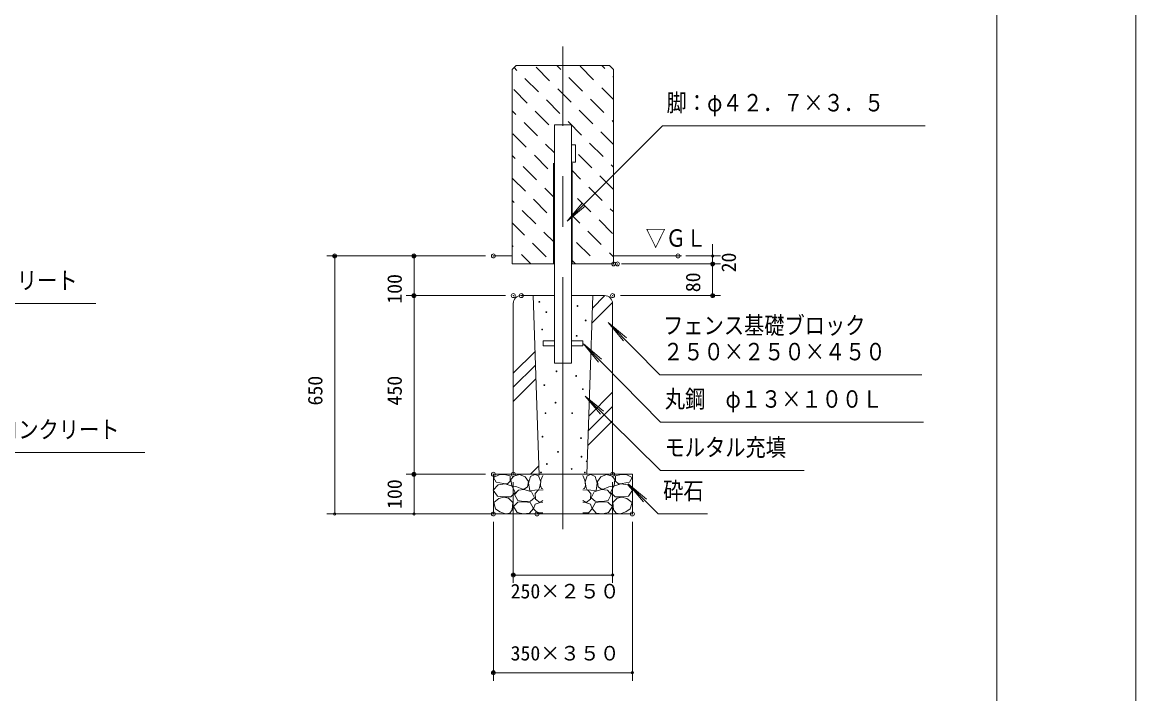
# Model space of a CAD drawing. Units: millimetres on the paper, scale 1:50, with parts at other scales. Extents: x 0 to 420, y -297 to 594.
# Drawn here: x 279.7 to 420, y -218 to -133.4 of the extents above; entities that cross this region are included whole.
import ezdxf
from ezdxf.enums import TextEntityAlignment as Align

# ---------------------------------------------------------------- set-up
doc = ezdxf.new("R2010")
doc.units = ezdxf.units.MM
doc.header["$PDMODE"] = 32
doc.header["$PDSIZE"] = 0.5
doc.linetypes.add('USER1', pattern=[50.8, 31.75, -6.35, 6.35, -6.35])
doc.linetypes.add('USER3', pattern=[19.05, 12.7, -6.35])
for name, color, linetype, lineweight in [('DEFPOINTS_4', 7, 'Continuous', 9), ('LY_1', 7, 'Continuous', 9), ('LY_2', 7, 'Continuous', 9)]:
    doc.layers.add(name, color=color, linetype=linetype, lineweight=lineweight)
doc.styles.add('ＭＳ ゴシック', font='')
doc.styles.get('ＭＳ ゴシック').set_extended_font_data('MS Gothic')

# ---------------------------------------------------------------- blocks, each defined once
blk = doc.blocks.new('-000-_DOTSMALL')
at = {"color": 7, "linetype": 'Continuous', "lineweight": 9}
blk.add_circle((0, 0), 0.0625, dxfattribs=at)
blk.add_circle((0, 0), 0.0625, dxfattribs=at)

msp = doc.modelspace()

# ---------------------------------------------------------------- linework, layer by layer
at = {"layer": 'DEFPOINTS_4'}
for p, q in [((420, -297), (420, 0)), ((339.078, -190.347), (345.328, -190.347)), ((339.078, -190.347), (339.078, -195.347)), ((356.578, -190.347), (350.328, -190.347)), ((356.578, -190.347), (356.578, -195.347)), ((339.078, -195.347), (345.328, -195.347)), ((356.578, -195.347), (350.328, -195.347))]:
    msp.add_line(p, q, dxfattribs=at)
at = {"layer": 'LY_1'}
msp.add_line((402.5, -282), (402.5, -15), dxfattribs=at)
at = {"layer": 'LY_2', "linetype": 'USER1', "lineweight": 18}
msp.add_line((347.828, -197.266), (347.828, -136.465), dxfattribs=at)
at = {"layer": 'LY_2'}
for p, q in [((341.953, -138.847), (341.453, -139.347)), ((341.953, -138.847), (353.703, -138.847)), ((353.703, -138.847), (354.203, -139.347)), ((341.453, -163.847), (341.453, -139.347)), ((354.203, -163.847), (354.203, -139.347)), ((346.758, -146.347), (348.898, -146.347)), ((346.758, -176.347), (346.758, -146.347)), ((348.898, -176.347), (348.898, -146.347)), ((348.898, -148.847), (349.398, -148.847)), ((349.398, -151.047), (349.398, -148.847)), ((348.898, -151.047), (349.398, -151.047)), ((339.078, -162.847), (341.453, -162.847)), ((341.453, -163.847), (346.758, -163.847)), ((348.898, -163.847), (354.203, -163.847)), ((354.203, -162.847), (362.755, -162.847)), ((342.578, -167.847), (344.078, -167.847)), ((344.078, -167.847), (344.83, -190.447)), ((344.078, -167.847), (346.758, -167.847)), ((351.578, -167.847), (348.898, -167.847)), ((350.828, -190.347), (351.578, -167.847)), ((351.578, -167.847), (353.078, -167.847)), ((341.578, -190.347), (341.578, -168.847)), ((354.078, -190.347), (354.078, -168.847)), ((346.758, -173.522), (345.328, -173.522)), ((345.328, -173.522), (345.328, -174.172)), ((350.328, -173.522), (348.898, -173.522)), ((350.328, -173.522), (350.328, -174.172)), ((346.758, -174.172), (345.328, -174.172)), ((350.328, -174.172), (348.898, -174.172)), ((346.758, -176.347), (348.898, -176.347)), ((339.078, -190.347), (356.578, -190.347)), ((339.078, -195.347), (339.078, -190.347)), ((339.094, -190.754), (339.874, -190.394)), ((339.428, -191.348), (339.094, -190.754)), ((339.874, -190.394), (340.481, -190.357)), ((340.481, -190.357), (341.188, -190.555)), ((341.188, -190.555), (341.2, -191.212)), ((341.287, -191.001), (341.634, -190.58)), ((341.634, -190.58), (342.352, -190.382)), ((342.352, -190.382), (343.058, -190.679)), ((343.058, -190.679), (343.48, -191.274)), ((343.504, -191.46), (343.752, -190.63)), ((343.752, -190.63), (344.31, -190.357)), ((344.31, -190.357), (344.756, -190.543)), ((344.756, -190.543), (345.041, -191.299)), ((345.313, -190.518), (345.053, -191.088)), ((350.343, -190.518), (350.604, -191.088)), ((350.901, -190.543), (350.616, -191.299)), ((351.347, -190.357), (350.901, -190.543)), ((351.904, -190.63), (351.347, -190.357)), ((352.152, -191.46), (351.904, -190.63)), ((352.598, -190.679), (352.177, -191.274)), ((353.304, -190.382), (352.598, -190.679)), ((354.023, -190.58), (353.304, -190.382)), ((354.37, -191.001), (354.023, -190.58)), ((354.469, -190.555), (354.457, -191.212)), ((355.175, -190.357), (354.469, -190.555)), ((355.782, -190.394), (355.175, -190.357)), ((356.563, -190.754), (355.782, -190.394)), ((356.228, -191.348), (356.563, -190.754)), ((356.578, -195.347), (356.578, -190.347)), ((339.057, -192.364), (339.651, -191.683)), ((340.345, -191.522), (339.428, -191.348)), ((339.651, -191.683), (340.543, -191.559)), ((340.828, -191.534), (340.345, -191.522)), ((340.543, -191.559), (341.423, -191.844)), ((341.2, -191.212), (340.828, -191.534)), ((341.386, -191.794), (341.287, -191.001)), ((342.042, -191.943), (341.386, -191.794)), ((341.423, -191.844), (341.832, -192.649)), ((342.637, -192.178), (342.042, -191.943)), ((342.959, -192.215), (342.637, -192.178)), ((343.381, -191.918), (342.959, -192.215)), ((343.48, -191.274), (343.381, -191.918)), ((343.653, -192.377), (343.504, -191.46)), ((344.88, -192.054), (344.768, -192.302)), ((345.041, -191.299), (344.88, -192.054)), ((345.053, -191.088), (345.004, -191.745)), ((345.004, -191.745), (345.127, -192.129)), ((345.127, -192.129), (345.289, -192.191)), ((350.529, -192.129), (350.368, -192.191)), ((350.653, -191.745), (350.529, -192.129)), ((350.604, -191.088), (350.653, -191.745)), ((350.616, -191.299), (350.777, -192.054)), ((350.777, -192.054), (350.889, -192.302)), ((352.004, -192.377), (352.152, -191.46)), ((352.177, -191.274), (352.276, -191.918)), ((352.276, -191.918), (352.697, -192.215)), ((352.697, -192.215), (353.019, -192.178)), ((353.019, -192.178), (353.614, -191.943)), ((353.614, -191.943), (354.271, -191.794)), ((354.234, -191.844), (353.825, -192.649)), ((355.113, -191.559), (354.234, -191.844)), ((354.271, -191.794), (354.37, -191.001)), ((354.457, -191.212), (354.828, -191.534)), ((354.828, -191.534), (355.312, -191.522)), ((356.005, -191.683), (355.113, -191.559)), ((355.312, -191.522), (356.228, -191.348)), ((356.6, -192.364), (356.005, -191.683)), ((339.577, -193.083), (339.057, -192.364)), ((339.119, -193.913), (339.775, -193.38)), ((340.345, -193.194), (339.577, -193.083)), ((339.775, -193.38), (340.4, -193.235)), ((341.25, -193.169), (340.345, -193.194)), ((340.4, -193.235), (340.989, -193.343)), ((340.989, -193.343), (341.535, -193.9)), ((341.832, -192.649), (341.25, -193.169)), ((341.733, -192.885), (342.216, -192.339)), ((342.129, -193.665), (341.733, -192.885)), ((342.216, -192.339), (342.959, -192.265)), ((342.959, -192.265), (343.889, -192.55)), ((344.31, -192.352), (343.653, -192.377)), ((344.26, -193.318), (343.752, -193.727)), ((343.889, -192.55), (344.26, -193.318)), ((344.768, -192.302), (344.31, -192.352)), ((344.322, -192.785), (344.706, -192.352)), ((344.359, -193.492), (344.322, -192.785)), ((344.917, -193.888), (344.359, -193.492)), ((344.706, -192.352), (345.326, -192.315)), ((350.95, -192.352), (350.331, -192.315)), ((350.74, -193.888), (351.297, -193.492)), ((350.889, -192.302), (351.347, -192.352)), ((351.335, -192.785), (350.95, -192.352)), ((351.297, -193.492), (351.335, -192.785)), ((351.347, -192.352), (352.004, -192.377)), ((351.768, -192.55), (351.396, -193.318)), ((351.396, -193.318), (351.904, -193.727)), ((352.697, -192.265), (351.768, -192.55)), ((353.441, -192.339), (352.697, -192.265)), ((353.924, -192.885), (353.441, -192.339)), ((353.527, -193.665), (353.924, -192.885)), ((353.825, -192.649), (354.407, -193.169)), ((354.667, -193.343), (354.122, -193.9)), ((354.407, -193.169), (355.312, -193.194)), ((355.257, -193.235), (354.667, -193.343)), ((355.881, -193.38), (355.257, -193.235)), ((355.312, -193.194), (356.08, -193.083)), ((356.538, -193.913), (355.881, -193.38)), ((356.08, -193.083), (356.6, -192.364)), ((339.342, -194.693), (339.119, -193.913)), ((339.899, -195.09), (339.342, -194.693)), ((341.448, -194.817), (341.126, -195.263)), ((341.535, -193.9), (341.448, -194.817)), ((341.596, -194.409), (342.154, -193.876)), ((342.067, -195.165), (341.596, -194.409)), ((342.811, -193.789), (342.129, -193.665)), ((342.154, -193.876), (343.021, -193.827)), ((343.752, -193.727), (342.811, -193.789)), ((343.021, -193.827), (343.703, -193.913)), ((344.124, -194.644), (343.628, -195.264)), ((343.703, -193.913), (344.124, -194.644)), ((344.124, -194.718), (344.347, -194.099)), ((344.619, -195.189), (344.124, -194.718)), ((344.347, -194.099), (344.966, -193.888)), ((345.301, -193.653), (344.917, -193.888)), ((344.966, -193.888), (345.301, -193.851)), ((350.356, -193.653), (350.74, -193.888)), ((350.69, -193.888), (350.356, -193.851)), ((351.31, -194.099), (350.69, -193.888)), ((351.037, -195.189), (351.533, -194.718)), ((351.533, -194.718), (351.31, -194.099)), ((351.954, -193.913), (351.533, -194.644)), ((351.533, -194.644), (352.028, -195.264)), ((351.904, -193.727), (352.846, -193.789)), ((352.635, -193.827), (351.954, -193.913)), ((353.503, -193.876), (352.635, -193.827)), ((352.846, -193.789), (353.527, -193.665)), ((354.06, -194.409), (353.503, -193.876)), ((353.589, -195.165), (354.06, -194.409)), ((354.122, -193.9), (354.209, -194.817)), ((354.209, -194.817), (354.531, -195.263)), ((355.758, -195.09), (356.315, -194.693)), ((356.315, -194.693), (356.538, -193.913)), ((356.578, -195.347), (339.078, -195.347)), ((340.605, -195.313), (339.899, -195.09)), ((341.126, -195.263), (340.605, -195.313)), ((342.848, -195.326), (342.067, -195.165)), ((343.628, -195.264), (342.848, -195.326)), ((345.301, -195.214), (344.619, -195.189)), ((350.356, -195.214), (351.037, -195.189)), ((352.028, -195.264), (352.809, -195.326)), ((352.809, -195.326), (353.589, -195.165)), ((354.531, -195.263), (355.051, -195.313)), ((355.051, -195.313), (355.758, -195.09))]:
    msp.add_line(p, q, dxfattribs=at)
at = {"layer": 'LY_2', "lineweight": 18}
for p, q in [((347.572, -139.36), (347.058, -138.847)), ((353.116, -139.247), (352.715, -138.847)), ((342.028, -139.474), (341.677, -139.123)), ((346.158, -140.775), (344.461, -139.078)), ((351.701, -140.661), (350.004, -138.964)), ((354.203, -140.335), (354.134, -140.265)), ((344.744, -142.189), (343.046, -140.492)), ((350.287, -142.076), (348.59, -140.379)), ((354.203, -143.163), (352.72, -141.68)), ((343.329, -143.603), (341.632, -141.906)), ((348.873, -143.49), (347.176, -141.793)), ((353.003, -144.791), (351.305, -143.094)), ((347.459, -144.904), (345.762, -143.207)), ((341.915, -145.017), (341.453, -144.555)), ((346.045, -146.318), (344.348, -144.621)), ((351.588, -146.205), (349.891, -144.508)), ((354.203, -145.992), (354.021, -145.809)), ((344.63, -147.733), (342.933, -146.035)), ((360.382, -146.458), (348.385, -158.454)), ((350.174, -147.619), (348.477, -145.922)), ((354.203, -148.82), (352.607, -147.223)), ((360.382, -146.458), (393.475, -146.458)), ((343.216, -149.147), (341.519, -147.45)), ((352.889, -150.335), (351.192, -148.638)), ((346.758, -149.86), (345.649, -148.751)), ((351.475, -151.749), (349.778, -150.052)), ((341.802, -150.561), (341.453, -150.212)), ((345.931, -151.862), (344.234, -150.165)), ((354.203, -151.649), (353.908, -151.353)), ((344.517, -153.276), (342.82, -151.579)), ((350.061, -153.163), (348.998, -152.1)), ((354.19, -154.464), (352.493, -152.767)), ((343.103, -154.69), (341.453, -153.041)), ((346.758, -155.517), (345.535, -154.294)), ((352.776, -155.878), (351.079, -154.181)), ((345.818, -157.406), (344.121, -155.709)), ((351.362, -157.293), (349.665, -155.596)), ((341.689, -156.105), (341.453, -155.869)), ((344.404, -158.82), (342.707, -157.123)), ((348.385, -158.454), (350.313, -156.156)), ((348.385, -158.454), (350.683, -156.526)), ((354.203, -157.305), (353.794, -156.897)), ((349.948, -158.707), (348.998, -157.757)), ((354.077, -160.008), (352.38, -158.311)), ((342.99, -160.234), (341.453, -158.698)), ((346.758, -161.174), (345.422, -159.838)), ((352.663, -161.422), (350.966, -159.725)), ((345.705, -162.949), (344.008, -161.252)), ((351.249, -162.836), (349.552, -161.139)), ((341.576, -161.648), (341.453, -161.526)), ((343.774, -163.847), (342.594, -162.667)), ((354.203, -162.962), (353.681, -162.44)), ((366.682, -161.347), (366.682, -162.847)), ((338.078, -162.847), (318.078, -162.847)), ((319.078, -195.347), (319.078, -162.847)), ((329.078, -167.847), (329.078, -162.847)), ((349.431, -163.847), (348.998, -163.414)), ((355.203, -163.847), (367.682, -163.847)), ((363.328, -162.847), (367.682, -162.847)), ((366.682, -162.847), (366.682, -163.847)), ((366.682, -163.847), (366.682, -167.847)), ((340.578, -167.847), (328.078, -167.847)), ((329.078, -190.347), (329.078, -167.847)), ((351.525, -169.447), (353.124, -167.848)), ((355.078, -167.847), (367.682, -167.847)), ((270.963, -168.837), (288.963, -168.837)), ((351.463, -171.305), (354.068, -168.701)), ((360.035, -177.806), (353.531, -171.237)), ((353.531, -171.237), (355.819, -173.177)), ((353.531, -171.237), (355.448, -173.545)), ((360.143, -183.776), (350.41, -173.913)), ((350.41, -173.913), (352.695, -175.857)), ((350.41, -173.913), (352.323, -176.224)), ((341.578, -177.598), (344.312, -174.865)), ((341.578, -179.394), (344.37, -176.603)), ((360.035, -177.806), (393.035, -177.806)), ((341.578, -181.19), (344.427, -178.341)), ((360.14, -189.869), (350.611, -180.489)), ((350.611, -180.489), (352.924, -182.399)), ((350.611, -180.489), (352.558, -182.772)), ((351.073, -183.009), (354.078, -180.004)), ((351.011, -184.867), (354.078, -181.8)), ((350.949, -186.725), (354.078, -183.596)), ((360.143, -183.776), (393.245, -183.776)), ((271.147, -187.618), (295.147, -187.618)), ((343.735, -190.347), (344.792, -189.291)), ((338.078, -190.347), (328.078, -190.347)), ((329.078, -195.347), (329.078, -190.347)), ((360.14, -189.869), (378.218, -189.869)), ((341.578, -191.347), (341.578, -204.034)), ((354.078, -191.347), (354.078, -204.034)), ((359.839, -195.324), (356.057, -191.536)), ((356.057, -191.536), (358.353, -193.466)), ((356.057, -191.536), (357.983, -193.835)), ((343.556, -195.347), (318.078, -195.347)), ((339.078, -196.347), (339.078, -216.347)), ((356.578, -196.347), (356.578, -216.347)), ((359.839, -195.324), (366.043, -195.324)), ((354.078, -203.034), (341.578, -203.034)), ((356.578, -215.347), (339.078, -215.347))]:
    msp.add_line(p, q, dxfattribs=at)
at = {"layer": 'LY_2', "linetype": 'USER3', "lineweight": 18}
for p, q in [((346.658, -163.847), (346.658, -146.347)), ((348.998, -163.847), (348.998, -146.347))]:
    msp.add_line(p, q, dxfattribs=at)
at = {"layer": 'LY_2'}
for centre in [(344.862, -168.621), (349.656, -169.148), (345.741, -169.934), (350.7, -170.965), (345.225, -172.103), (349.563, -172.9), (347.032, -177.387), (349.502, -177.961), (345.486, -179.133), (350.325, -179.632), (346.908, -181.328), (345.636, -182.65), (349.003, -182.65), (345.252, -185.615), (350.103, -185.799), (347.211, -187.531), (345.811, -189.05), (350.166, -188.135), (350.819, -188.717), (345.061, -190.133), (348.935, -189.682), (350.596, -190.133)]:
    msp.add_circle(centre, 0.05, dxfattribs=at)
for centre, start, end in [((342.578, -168.847), 90, 180), ((353.078, -168.847), 0, 90)]:
    msp.add_arc(centre, 1, start, end, dxfattribs=at)
for p in [(319.078, -162.847), (329.078, -162.847), (339.078, -162.847), (339.078, -162.847), (362.328, -162.847), (354.203, -163.847), (354.703, -163.847), (366.682, -163.847), (329.078, -167.847), (341.578, -167.847), (342.578, -167.847), (354.078, -167.847), (366.682, -167.847), (329.078, -190.347), (339.078, -190.347), (341.578, -190.347), (341.578, -190.347), (354.078, -190.347), (339.078, -195.347), (339.078, -195.347), (344.556, -195.347), (356.578, -195.347), (341.578, -203.034), (339.078, -215.347)]:
    msp.add_point(p, dxfattribs=at)

# ---------------------------------------------------------------- block references
at = {"layer": 'LY_2', "xscale": 2.32, "yscale": 2.32}
for p, rotation in [((319.078, -162.847), 90), ((329.078, -162.847), 90), ((366.682, -162.847), 90), ((366.682, -163.847), 270), ((366.682, -163.847), 90), ((329.078, -167.847), 270), ((329.078, -167.847), 90), ((366.682, -167.847), 270), ((329.078, -190.347), 270), ((329.078, -190.347), 90), ((319.078, -195.347), 270), ((329.078, -195.347), 270), ((341.578, -203.034), 180), ((339.078, -215.347), 180)]:
    msp.add_blockref('-000-_DOTSMALL', p, dxfattribs=dict(at, rotation=rotation))
for p in [(354.078, -203.034), (356.578, -215.347)]:
    msp.add_blockref('-000-_DOTSMALL', p, dxfattribs=at)

# ---------------------------------------------------------------- texts
at = {"layer": 'LY_2', "style": 'ＭＳ ゴシック', "width": 0.85}
for s, p in [('脚：φ４２．７×３．５', (360.894, -145.308)), ('▽ＧＬ', (358.245, -162.347)), ('コンクリート', (271.379, -167.687)), ('フェンス基礎ブロック', (360.452, -173.356)), ('２５０×２５０×４５０', (360.452, -176.656)), ('丸鋼\u3000φ１３×１００Ｌ', (360.663, -182.626)), ('均しコンクリート', (271.564, -186.468)), ('モルタル充填', (360.635, -188.719)), ('砕石', (360.46, -194.174))]:
    msp.add_text(s, height=2.199, dxfattribs=at).set_placement(p, align=Align.BOTTOM_LEFT)
at = {"layer": 'LY_2', "style": 'ＭＳ ゴシック'}
for s, p in [('20', (370.182, -164.919)), ('100', (328.078, -168.867)), ('80', (365.682, -167.419)), ('650', (318.078, -181.682)), ('450', (328.078, -181.682)), ('100', (328.078, -194.716))]:
    msp.add_text(s, height=1.833, rotation=90, dxfattribs=at).set_placement(p, align=Align.BOTTOM_LEFT)
for s, p in [('250×２５０', (341.236, -206.534)), ('350×３５０', (341.236, -214.347))]:
    msp.add_text(s, height=1.833, dxfattribs=at).set_placement(p, align=Align.BOTTOM_LEFT)

doc.saveas('drawing.dxf')
